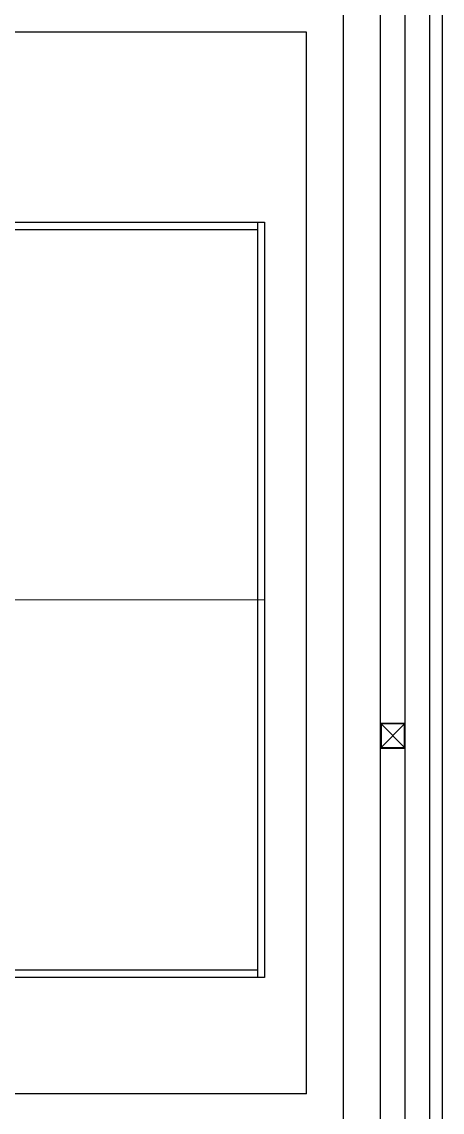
# Model space of a CAD drawing. Header units: millimetres. Extents: x -47382 to 204618, y -51045 to 127155.
# Drawn here: x 140295 to 142000, y 24296 to 28713 of the extents above; entities that cross this region are included whole.
import ezdxf

# ---------------------------------------------------------------- set-up
doc = ezdxf.new("R2010")
doc.units = ezdxf.units.MM
doc.header["$LTSCALE"] = 300
doc.header["$MEASUREMENT"] = 0
doc.linetypes.add('CEN', pattern=[62, 60, -1, 0, -1])
doc.layers.get('0').update_dxf_attribs({"linetype": 'CONTINUOUS'})
for name, color, linetype in [('A-CEN', 1, 'CEN'), ('A-DETL-PEN8', 8, 'CONTINUOUS'), ('A-FLOR-GW', 6, 'CONTINUOUS'), ('A-ST-AXIS-CEN', 252, 'CEN'), ('A-ST-CONC', 2, 'CONTINUOUS'), ('XREF-PLAN$0$A-STEEL', 7, 'CONTINUOUS')]:
    doc.layers.add(name, color=color, linetype=linetype)
doc.layers.add('Defpoint', color=161, linetype='CONTINUOUS', plot=False)

# ---------------------------------------------------------------- blocks, each defined once
blk = doc.blocks.new('XREF-PLAN$0$각-100X100')
at = {"layer": 'XREF-PLAN$0$A-STEEL', "color": 1}
for p, q in [((-47.7, -47.7), (47.7, 47.7)), ((-47.7, 47.7), (47.7, -47.7))]:
    blk.add_line(p, q, dxfattribs=at)
at = {"layer": 'XREF-PLAN$0$A-STEEL'}
blk.add_lwpolyline([(-50, -50), (50, -50), (50, 50), (-50, 50)], close=True, dxfattribs=at)
at = {"layer": 'XREF-PLAN$0$A-STEEL', "color": 8}
blk.add_lwpolyline([(-47.7, -47.7), (47.7, -47.7), (47.7, 47.7), (-47.7, 47.7)], close=True, dxfattribs=at)
blk = doc.blocks.new('ACT 지상3층구조평면도')
at = {"layer": 'Defpoint'}
blk.add_lwpolyline([(189381.8, 51044.9), (47381.8, 51044.9), (47381.8, 150416.3), (189381.8, 150416.3)], close=True, dxfattribs=at)
blk = doc.blocks.new('G$C69974227')
at = {"layer": 'A-DETL-PEN8'}
for p, q in [((1120.3, 3530.4, 51500), (6349.3, 3530.4, 51500)), ((1320.3, 3500.4, 51500), (6320.3, 3500.4, 51500)), ((6320.3, 3530.4, 51500), (6320.3, 470.4, 51500)), ((6349.3, 3530.4, 51500), (6349.3, 470.4, 51500)), ((305.7, 2007.9, 51500), (6349.3, 2000.4, 51500)), ((6320.3, 500.4, 51500), (1320.3, 500.4, 51500)), ((6349.3, 470.4, 51500), (1120.3, 470.4, 51500))]:
    blk.add_line(p, q, dxfattribs=at)

msp = doc.modelspace()

# ---------------------------------------------------------------- linework, layer by layer
at = {"layer": 'A-CEN'}
msp.add_line((141600, 24221.4), (141600, 28821.4), dxfattribs=at)
at = {"layer": 'A-FLOR-GW'}
for p, q in [((141950, 19271.4), (141950, 29171.4)), ((141850, 19371.4), (141850, 29071.4))]:
    msp.add_line(p, q, dxfattribs=at)
at = {"layer": 'A-ST-AXIS-CEN'}
msp.add_line((141600, 0), (141600, 99371.4), dxfattribs=at)
at = {"layer": 'A-ST-CONC'}
for p, q in [((141750, 24071.4), (141750, 28971.4)), ((141450, 28671.4), (135700, 28671.4)), ((141450, 24371.4), (141450, 28671.4)), ((141450, 24371.4), (135700, 24371.4)), ((141750, 20571.4), (141750, 24371.4))]:
    msp.add_line(p, q, dxfattribs=at)
at = {"layer": 'Defpoint'}
msp.add_lwpolyline([(142000, 0), (0, 0), (0, 99371.4), (142000, 99371.4)], close=True, dxfattribs=at)

# ---------------------------------------------------------------- block references
for name, p in [('ACT 지상3층구조평면도', (-47381.8, -51044.9)), ('G$C69974227', (134930.2, 24371.4, -103000))]:
    msp.add_blockref(name, p)
at = {"ltscale": 5}
msp.add_blockref('XREF-PLAN$0$각-100X100', (141800, 25821.4), dxfattribs=at)

doc.saveas('drawing.dxf')
